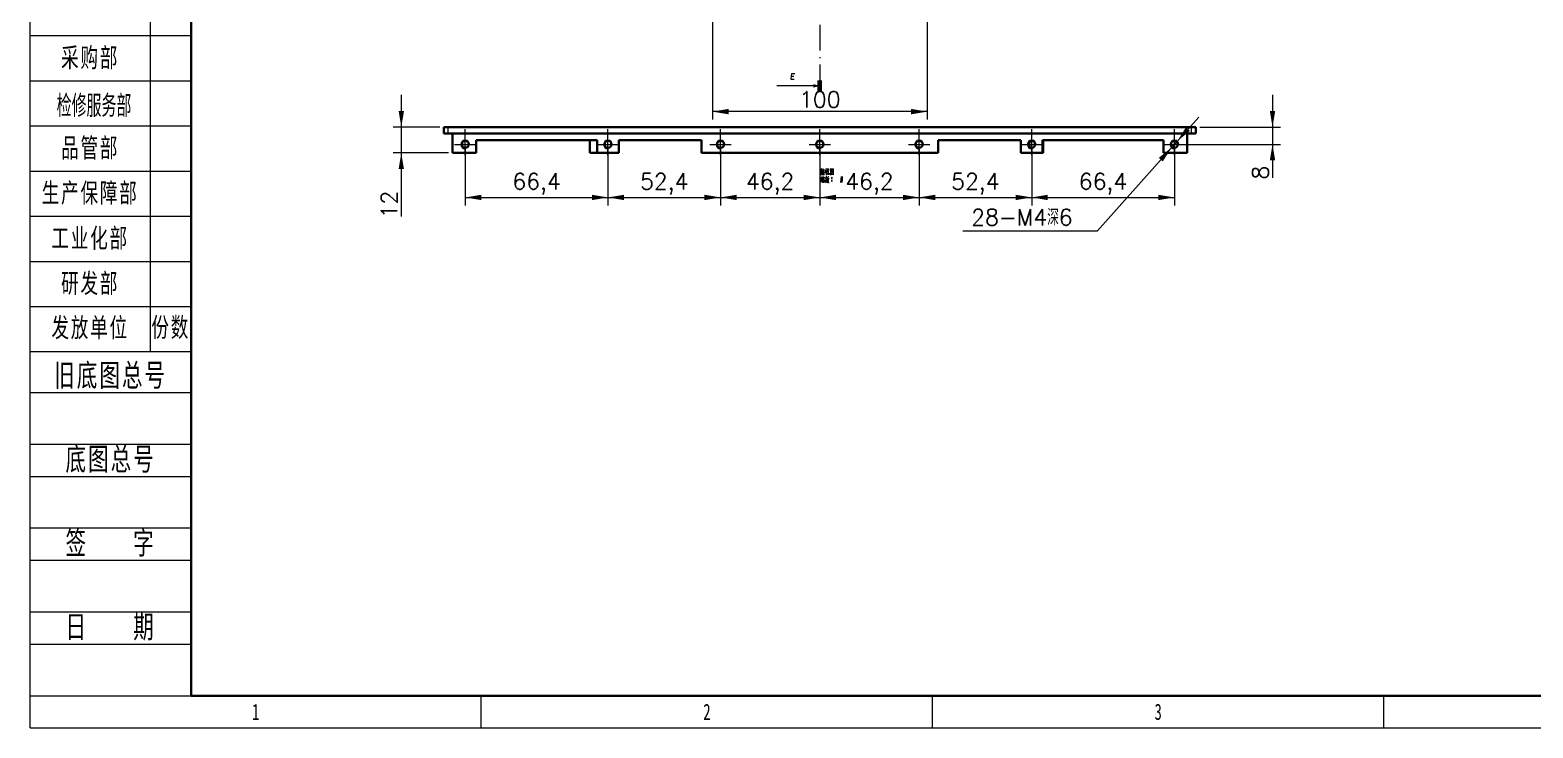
# Model space of a CAD drawing. Header units: millimetres. Extents: x -631 to 3210, y -446 to 2288.
# Drawn here: x 1950 to 2649, y 1396 to 1721 of the extents above; entities that cross this region are included whole.
import ezdxf
from ezdxf.enums import TextEntityAlignment as Align

# ---------------------------------------------------------------- set-up
doc = ezdxf.new("R2010")
doc.units = ezdxf.units.MM
doc.linetypes.add('DASHDOT', pattern=[18.5, 12, -3, 0.5, -3])
doc.linetypes.add('点画线', pattern=[18, 12, -2, 2, -2])
doc.layers.get('0').update_dxf_attribs({"lineweight": 18})
for name, color, linetype, lineweight in [('中心线层', 1, '点画线', 18), ('尺寸线层', 3, 'Continuous', 18), ('文本层', 3, 'Continuous', 18), ('粗实线层', 7, 'Continuous', 35), ('细实线层', 7, 'Continuous', 18)]:
    doc.layers.add(name, color=color, linetype=linetype, lineweight=lineweight)
doc.styles.get("Standard").update_dxf_attribs({"font": 'txt.shx', "bigfont": 'gbcbig.shx'})
doc.styles.add('标准', font='', dxfattribs={"width": 0.667})
doc.styles.get('标准').set_extended_font_data('宋体')
doc.dimstyles.get("Standard").update_dxf_attribs({"dimscale": 3, "dimtxt": 0.18, "dimasz": 0.18, "dimexe": 0.18, "dimexo": 0.0625, "dimgap": 0.09, "dimtad": 0, "dimtih": 1, "dimtoh": 1, "dimdec": 4, "dimzin": 0, "dimdsep": 46, "dimtxsty": 'Standard', "dimcen": 0.09, "dimdle": 0.36, "dimadec": 0, "dimazin": 0, "dimtfac": 1, "dimtdec": 4, "dimtofl": 0, "dimtmove": 0, "dimatfit": 3, "dimfxl": 0, "dimtolj": 1, "dimtzin": 0, "dimarcsym": 0})

# ---------------------------------------------------------------- blocks, each defined once
blk = doc.blocks.new('*X2')
at = {"layer": '尺寸线层', "linetype": 'Continuous'}
for p, q in [((-191.37, 91.49), (-191.37, -90.21)), ((-185, -41.21), (-210, -41.21)), ((-185, -48.21), (-210, -48.21)), ((-185, -55.21), (-210, -55.21)), ((-185, -62.21), (-210, -62.21)), ((-185, -69.21), (-210, -69.21)), ((-185, -76.21), (-210, -76.21)), ((-185, -83.21), (-210, -83.21)), ((-185, -90.21), (-210, -90.21))]:
    blk.add_line(p, q, dxfattribs=at)
at = {"layer": '文本层'}
for p, q in [((-210, -96.5), (-185, -96.5)), ((-210, -104.5), (-185, -104.5)), ((-210, -109.5), (-185, -109.5)), ((-210, -117.5), (-185, -117.5)), ((-210, -122.5), (-185, -122.5)), ((-210, -130.5), (-185, -130.5)), ((-210, -135.5), (-185, -135.5)), ((-210, -143.5), (-185, -143.5))]:
    blk.add_line(p, q, dxfattribs=at)
at = {"layer": '粗实线层'}
for q in [(-185, 143.5), (205, -143.5)]:
    blk.add_line((-185, -143.5), q, dxfattribs=at)
at = {"layer": '细实线层'}
for p, q in [((-210, -148.5), (-210, 148.5)), ((-140, -148.5), (-140, -143.5)), ((-70, -148.5), (-70, -143.5)), ((0, -148.5), (0, -143.5)), ((-210, -148.5), (210, -148.5)), ((-210, -148.5), (-185, -148.5))]:
    blk.add_line(p, q, dxfattribs=at)
at = {"layer": '尺寸线层', "linetype": 'Continuous', "char_height": 3, "attachment_point": 5, "style": '标准'}
for s, insert, width, line_spacing_factor in [('\\T1.1;采购部', (-200.68, -44.71), 18.6315, 1.15057), ('\\W1;{\\W0.567;\\T1;检修服务部}', (-200.08, -52.1), 37.2629, 0.564286), ('\\T1.1;品管部', (-200.68, -58.71), 18.6315, 1.15057), ('\\T1.1;生产保障部', (-200.68, -65.71), 18.6315, 1.15057), ('\\T1.1;工业化部', (-200.68, -72.71), 18.6315, 1.15057), ('\\T1.1;研发部', (-200.68, -79.71), 18.6315, 1.15057), ('\\T1.1;发放单位', (-200.68, -86.58), 18.6315, 0.853342), ('\\T1.1;份数', (-188.18, -86.53), 6.3685, 1.15057)]:
    blk.add_mtext(s, dxfattribs=dict(at, insert=insert, width=width, line_spacing_factor=line_spacing_factor))
at = {"layer": '尺寸线层', "style": '标准'}
for tag, height, width, p in [('T1', 2.5, 0.667, (-175, 146)), ('T2', 2.5, 0.667, (-105, 146)), ('T3', 2.5, 0.667, (-35, 146)), ('T4', 2.5, 0.667, (35, 146)), ('T5', 2.5, 0.667, (105, 146)), ('T6', 2.5, 0.667, (175, 146)), ('R1', 2.5, 0.667, (207.5, 111.38)), ('SQE', 3.5, 0.667, (-188.18, 80.99)), ('试制车间', 3.5, 0.28375, (-188.18, 73.99)), ('涂装车间（装配）', 3.5, 0.147264, (-188.18, 66.99)), ('涂装车间（涂装）', 3.5, 0.147264, (-188.18, 59.99)), ('国际内装车间', 3.5, 0.189302, (-188.18, 52.99)), ('地铁复合车间', 3.5, 0.186278, (-188.18, 46.02)), ('屏蔽门车间', 3.5, 0.225254, (-188.18, 39.14)), ('R2', 2.5, 0.667, (207.5, 37.12)), ('电器车间', 3.5, 0.292284, (-188.18, 32.21)), ('玻璃钢车间', 3.5, 0.225603, (-188.18, 25.29)), ('城轨内装车间', 3.5, 0.186278, (-188.18, 18.29)), ('不锈钢箱体车间', 3.5, 0.15932, (-188.18, 11.29)), ('门系统总装车间', 3.5, 0.161527, (-188.18, 4.29)), ('座椅厨房车间', 3.5, 0.186516, (-188.18, -2.71)), ('碳钢车间', 3.5, 0.28375, (-188.18, -9.71)), ('铝不锈钢车间', 3.5, 0.186397, (-188.18, -16.71)), ('风挡车间', 3.5, 0.284026, (-188.18, -23.71)), ('风道车间', 3.5, 0.284026, (-188.18, -30.71)), ('动车内装车间', 3.5, 0.186397, (-188.18, -37.71)), ('R3', 2.5, 0.667, (207.5, -37.12)), ('采购部', 3.5, 0.378308, (-188.18, -44.71)), ('检修服务部', 3.5, 0.223014, (-188.18, -51.71)), ('品管部', 3.5, 0.389426, (-188.18, -58.71)), ('生产保障部', 3.5, 0.223356, (-188.18, -65.71)), ('工业化部', 3.5, 0.281557, (-188.18, -72.71)), ('研发部', 3.5, 0.3788, (-188.18, -79.71)), ('旧底图总号', 3, 0.667, (-197.5, -100.5)), ('底图总号', 3, 0.667, (-197.5, -113.5)), ('R4', 2.5, 0.667, (207.5, -111.38)), ('签字', 3, 0.667, (-197.5, -126.5)), ('日期', 3, 0.667, (-197.5, -139.5)), ('B1', 2.5, 0.667, (-175, -146)), ('B2', 2.5, 0.667, (-105, -146)), ('B3', 2.5, 0.667, (-35, -146)), ('B4', 2.5, 0.667, (35, -146)), ('B5', 2.5, 0.667, (105, -146)), ('B6', 2.5, 0.667, (175, -146))]:
    blk.add_attdef(tag, text='', height=height, dxfattribs=dict(at, width=width)).set_placement(p, align=Align.MIDDLE_CENTER)
at = {"layer": '尺寸线层', "style": '标准', "width": 0.667}
blk.add_attdef('图号', text='', height=5.33, rotation=180, dxfattribs=at).set_placement((-160, 138.5), align=Align.MIDDLE_CENTER)
at = {"layer": '文本层', "char_height": 3.5, "width": 25, "attachment_point": 5, "style": '标准'}
for s, insert in [('\\T1.1;旧底图总号', (-197.5, -94)), ('\\T1.1;底图总号', (-197.5, -107)), ('\\T1.1;签    字', (-197.5, -120)), ('\\T1.1;日    期', (-197.5, -133))]:
    blk.add_mtext(s, dxfattribs=dict(at, insert=insert))
blk = doc.blocks.new('*X137')
at = {"layer": '尺寸线层', "linetype": 'Continuous'}
for points in [[(2483.87, 1669.43), (2487.93, 1675.86), (2489.79, 1674.2)], [(2481.21, 1666.44), (2475.29, 1661.67), (2477.16, 1660.01)]]:
    blk.add_hatch(color=0, dxfattribs=at).paths.add_polyline_path(points, flags=0)
at = {"layer": '尺寸线层', "color": 0, "linetype": 'Continuous'}
for q in [(2493.85, 1680.63), (2384.13, 1627.54)]:
    blk.add_line((2446.58, 1627.54), q, dxfattribs=at)
at = {"layer": '尺寸线层', "color": 0, "insert": (2411.6, 1634.02), "char_height": 7.5, "width": 109.9048, "attachment_point": 5}
blk.add_mtext('28-M4深6', dxfattribs=at)
blk = doc.blocks.new('*X141')
at = {"layer": '尺寸线层', "linetype": 'Continuous'}
for points in [[(2122.76, 1675.94), (2124.01, 1683.44), (2121.51, 1683.44)], [(2122.76, 1663.94), (2124.01, 1656.44), (2121.51, 1656.44)]]:
    blk.add_hatch(color=0, dxfattribs=at).paths.add_polyline_path(points, flags=0)
at = {"layer": '尺寸线层', "color": 0, "linetype": 'Continuous'}
for p, q in [((2122.76, 1690.94), (2122.76, 1634.4)), ((2140.67, 1675.94), (2119.01, 1675.94)), ((2144.67, 1663.94), (2119.01, 1663.94))]:
    blk.add_line(p, q, dxfattribs=at)
at = {"layer": '尺寸线层', "color": 0, "insert": (2117.14, 1639.94), "char_height": 7.5, "width": 22.1429, "attachment_point": 5, "rotation": 90}
blk.add_mtext('12', dxfattribs=at)
blk = doc.blocks.new('*X175')
at = {"layer": '尺寸线层', "linetype": 'Continuous'}
for points in [[(2267.54, 1683.18), (2275.04, 1681.93), (2275.04, 1684.43)], [(2367.54, 1683.18), (2360.04, 1681.93), (2360.04, 1684.43)]]:
    blk.add_hatch(color=0, dxfattribs=at).paths.add_polyline_path(points, flags=0)
at = {"layer": '尺寸线层', "color": 0, "linetype": 'Continuous'}
for p, q in [((2267.54, 1769.67), (2267.54, 1679.43)), ((2367.54, 1769.67), (2367.54, 1679.43)), ((2367.54, 1683.18), (2267.54, 1683.18))]:
    blk.add_line(p, q, dxfattribs=at)
at = {"layer": '尺寸线层', "color": 0, "insert": (2317.54, 1688.81), "char_height": 7.5, "width": 36.4286, "attachment_point": 5}
blk.add_mtext('100', dxfattribs=at)
blk = doc.blocks.new('*X190')
at = {"layer": '尺寸线层', "linetype": 'Continuous'}
for points in [[(2152.54, 1643.25), (2160.04, 1644.5), (2160.04, 1642)], [(2218.94, 1643.25), (2211.44, 1644.5), (2211.44, 1642)]]:
    blk.add_hatch(color=0, dxfattribs=at).paths.add_polyline_path(points, flags=0)
at = {"layer": '尺寸线层', "color": 0, "linetype": 'Continuous'}
for p, q in [((2152.54, 1666.06), (2152.54, 1639.5)), ((2218.94, 1666.06), (2218.94, 1639.5)), ((2152.54, 1643.25), (2218.94, 1643.25))]:
    blk.add_line(p, q, dxfattribs=at)
at = {"layer": '尺寸线层', "color": 0, "insert": (2185.74, 1649.59), "char_height": 7.5, "width": 45.7143, "attachment_point": 5}
blk.add_mtext('66,4', dxfattribs=at)
blk = doc.blocks.new('*X191')
at = {"layer": '尺寸线层', "linetype": 'Continuous'}
for points in [[(2218.94, 1643.25), (2226.44, 1644.5), (2226.44, 1642)], [(2271.34, 1643.25), (2263.84, 1644.5), (2263.84, 1642)]]:
    blk.add_hatch(color=0, dxfattribs=at).paths.add_polyline_path(points, flags=0)
at = {"layer": '尺寸线层', "color": 0, "linetype": 'Continuous'}
for p, q in [((2218.94, 1666.06), (2218.94, 1639.5)), ((2271.34, 1666.06), (2271.34, 1639.5)), ((2218.94, 1643.25), (2271.34, 1643.25))]:
    blk.add_line(p, q, dxfattribs=at)
at = {"layer": '尺寸线层', "color": 0, "insert": (2245.14, 1649.59), "char_height": 7.5, "width": 46.4286, "attachment_point": 5}
blk.add_mtext('52,4', dxfattribs=at)
blk = doc.blocks.new('*X192')
at = {"layer": '尺寸线层', "linetype": 'Continuous'}
for points in [[(2271.34, 1643.25), (2278.84, 1644.5), (2278.84, 1642)], [(2317.54, 1643.25), (2310.04, 1644.5), (2310.04, 1642)]]:
    blk.add_hatch(color=0, dxfattribs=at).paths.add_polyline_path(points, flags=0)
at = {"layer": '尺寸线层', "color": 0, "linetype": 'Continuous'}
for p, q in [((2271.34, 1666.06), (2271.34, 1639.5)), ((2317.54, 1666.06), (2317.54, 1639.5)), ((2271.34, 1643.25), (2317.54, 1643.25))]:
    blk.add_line(p, q, dxfattribs=at)
at = {"layer": '尺寸线层', "color": 0, "insert": (2294.44, 1649.59), "char_height": 7.5, "width": 45.7143, "attachment_point": 5}
blk.add_mtext('46,2', dxfattribs=at)
blk = doc.blocks.new('*X193')
at = {"layer": '尺寸线层', "linetype": 'Continuous'}
for points in [[(2317.54, 1643.25), (2325.04, 1644.5), (2325.04, 1642)], [(2363.74, 1643.25), (2356.24, 1644.5), (2356.24, 1642)]]:
    blk.add_hatch(color=0, dxfattribs=at).paths.add_polyline_path(points, flags=0)
at = {"layer": '尺寸线层', "color": 0, "linetype": 'Continuous'}
for p, q in [((2317.54, 1666.06), (2317.54, 1639.5)), ((2363.74, 1666.06), (2363.74, 1639.5)), ((2317.54, 1643.25), (2363.74, 1643.25))]:
    blk.add_line(p, q, dxfattribs=at)
at = {"layer": '尺寸线层', "color": 0, "insert": (2340.64, 1649.59), "char_height": 7.5, "width": 45.7143, "attachment_point": 5}
blk.add_mtext('46,2', dxfattribs=at)
blk = doc.blocks.new('*X194')
at = {"layer": '尺寸线层', "linetype": 'Continuous'}
for points in [[(2363.74, 1643.25), (2371.24, 1644.5), (2371.24, 1642)], [(2416.14, 1643.25), (2408.64, 1644.5), (2408.64, 1642)]]:
    blk.add_hatch(color=0, dxfattribs=at).paths.add_polyline_path(points, flags=0)
at = {"layer": '尺寸线层', "color": 0, "linetype": 'Continuous'}
for p, q in [((2363.74, 1666.06), (2363.74, 1639.5)), ((2416.14, 1666.06), (2416.14, 1639.5)), ((2363.74, 1643.25), (2416.14, 1643.25))]:
    blk.add_line(p, q, dxfattribs=at)
at = {"layer": '尺寸线层', "color": 0, "insert": (2389.94, 1649.59), "char_height": 7.5, "width": 46.4286, "attachment_point": 5}
blk.add_mtext('52,4', dxfattribs=at)
blk = doc.blocks.new('*X195')
at = {"layer": '尺寸线层', "linetype": 'Continuous'}
for points in [[(2416.14, 1643.25), (2423.64, 1644.5), (2423.64, 1642)], [(2482.54, 1643.25), (2475.04, 1644.5), (2475.04, 1642)]]:
    blk.add_hatch(color=0, dxfattribs=at).paths.add_polyline_path(points, flags=0)
at = {"layer": '尺寸线层', "color": 0, "linetype": 'Continuous'}
for p, q in [((2416.14, 1666.06), (2416.14, 1639.5)), ((2482.54, 1666.06), (2482.54, 1639.5)), ((2416.14, 1643.25), (2482.54, 1643.25))]:
    blk.add_line(p, q, dxfattribs=at)
at = {"layer": '尺寸线层', "color": 0, "insert": (2449.34, 1649.59), "char_height": 7.5, "width": 45.7143, "attachment_point": 5}
blk.add_mtext('66,4', dxfattribs=at)
blk = doc.blocks.new('*X196')
at = {"layer": '尺寸线层', "linetype": 'Continuous'}
for points in [[(2528.21, 1675.94), (2529.46, 1683.44), (2526.96, 1683.44)], [(2528.21, 1667.94), (2529.46, 1660.44), (2526.96, 1660.44)]]:
    blk.add_hatch(color=0, dxfattribs=at).paths.add_polyline_path(points, flags=0)
at = {"layer": '尺寸线层', "color": 0, "linetype": 'Continuous'}
for p, q in [((2528.21, 1690.94), (2528.21, 1652.34)), ((2494.42, 1675.94), (2531.96, 1675.94)), ((2484.42, 1667.94), (2531.96, 1667.94))]:
    blk.add_line(p, q, dxfattribs=at)
at = {"layer": '尺寸线层', "color": 0, "insert": (2522.58, 1654.84), "char_height": 7.5, "width": 15, "attachment_point": 5, "rotation": 90}
blk.add_mtext('8', dxfattribs=at)

msp = doc.modelspace()

# ---------------------------------------------------------------- hatches: boundary and pattern name
at = {"lineweight": 13}
msp.add_hatch(color=7, dxfattribs=at).paths.add_polyline_path([(2314.544, 1694.337), (2317.544, 1695.141), (2314.544, 1695.945)], flags=0)

# ---------------------------------------------------------------- linework, layer by layer
at = {"color": 7, "linetype": 'DASHDOT', "lineweight": 13}
msp.add_line((2317.544, 2056.541), (2317.544, 1697.641), dxfattribs=at)
at = {"color": 7, "lineweight": 13}
msp.add_line((2317.544, 1695.141), (2297.544, 1695.141), dxfattribs=at)
at = {"color": 7, "lineweight": 100, "ltscale": 0.125}
msp.add_line((2317.544, 1692.641), (2317.544, 1697.641), dxfattribs=at)
at = {"color": 7, "lineweight": 35, "ltscale": 0.05}
for p, q in [((2142.544, 1675.936), (2144.544, 1675.936)), ((2144.544, 1672.936), (2142.544, 1672.936)), ((2490.544, 1675.936), (2492.544, 1675.936)), ((2492.544, 1672.936), (2490.544, 1672.936))]:
    msp.add_line(p, q, dxfattribs=at)
at = {"color": 7, "lineweight": 35, "ltscale": 0.075}
for p, q in [((2142.544, 1672.936), (2142.544, 1675.936)), ((2492.544, 1672.936), (2492.544, 1675.936))]:
    msp.add_line(p, q, dxfattribs=at)
at = {"color": 7, "lineweight": 35}
for p, q in [((2490.544, 1675.936), (2144.544, 1675.936)), ((2144.544, 1672.936), (2490.544, 1672.936)), ((2157.544, 1669.936), (2213.944, 1669.936)), ((2223.944, 1669.936), (2262.544, 1669.936)), ((2372.544, 1669.936), (2411.144, 1669.936)), ((2421.144, 1669.936), (2477.544, 1669.936)), ((2372.544, 1663.936), (2262.544, 1663.936))]:
    msp.add_line(p, q, dxfattribs=at)
at = {"color": 7, "lineweight": 13, "ltscale": 0.075}
for p, q in [((2144.544, 1672.936), (2144.544, 1675.936)), ((2490.544, 1672.936), (2490.544, 1675.936))]:
    msp.add_line(p, q, dxfattribs=at)
at = {"color": 7, "lineweight": 35, "ltscale": 0.225}
for p, q in [((2146.544, 1672.936), (2146.544, 1663.936)), ((2488.544, 1663.936), (2488.544, 1672.936))]:
    msp.add_line(p, q, dxfattribs=at)
at = {"color": 7, "lineweight": 35, "ltscale": 0.15}
for p, q in [((2157.544, 1663.936), (2157.544, 1669.936)), ((2210.544, 1669.936), (2210.544, 1663.936)), ((2213.944, 1669.936), (2213.944, 1663.936)), ((2223.944, 1663.936), (2223.944, 1669.936)), ((2262.544, 1669.936), (2262.544, 1663.936)), ((2372.544, 1663.936), (2372.544, 1669.936)), ((2411.144, 1669.936), (2411.144, 1663.936)), ((2421.144, 1663.936), (2421.144, 1669.936)), ((2421.544, 1663.936), (2421.544, 1669.936)), ((2477.544, 1669.936), (2477.544, 1663.936))]:
    msp.add_line(p, q, dxfattribs=at)
at = {"color": 7, "lineweight": 35, "ltscale": 0.020114}
msp.add_line((2220.544, 1667.534), (2220.544, 1668.338), dxfattribs=at)
at = {"color": 7, "lineweight": 35, "ltscale": 0.275}
for p, q in [((2146.544, 1663.936), (2157.544, 1663.936)), ((2477.544, 1663.936), (2488.544, 1663.936))]:
    msp.add_line(p, q, dxfattribs=at)
at = {"color": 7, "lineweight": 35, "ltscale": 0.084998}
msp.add_line((2213.944, 1663.936), (2210.544, 1663.936), dxfattribs=at)
at = {"color": 7, "lineweight": 35, "ltscale": 0.25}
for p, q in [((2213.944, 1663.936), (2223.944, 1663.936)), ((2411.144, 1663.936), (2421.144, 1663.936))]:
    msp.add_line(p, q, dxfattribs=at)
at = {"color": 7, "lineweight": 35, "ltscale": 0.010004}
msp.add_line((2421.544, 1663.936), (2421.144, 1663.936), dxfattribs=at)
at = {"color": 7, "lineweight": 13}
for points in [[(2305.611, 1698.116), (2304.211, 1698.116), (2304.351, 1699.691), (2304.456, 1700.916), (2305.856, 1700.916)], [(2304.351, 1699.621), (2305.471, 1699.621)], [(2318.349, 1656.761), (2317.649, 1655.151)], [(2317.754, 1650.461), (2318.454, 1650.846)], [(2318.209, 1651.896), (2317.789, 1651.756)], [(2318.279, 1652.911), (2317.824, 1651.826)], [(2317.859, 1651.126), (2318.384, 1651.301)], [(2318.349, 1652.141), (2317.894, 1651.126)], [(2318.104, 1656.096), (2318.104, 1654.871), (2318.104, 1653.611)], [(2318.384, 1654.346), (2318.209, 1653.716)], [(2318.664, 1651.616), (2318.349, 1651.126)], [(2318.489, 1654.976), (2318.384, 1654.346)], [(2318.524, 1656.271), (2318.489, 1654.976)], [(2318.594, 1652.596), (2318.489, 1652.036)], [(2318.524, 1656.026), (2319.644, 1656.201)], [(2318.804, 1655.396), (2318.559, 1654.941)], [(2318.594, 1652.456), (2319.644, 1652.596)], [(2318.839, 1652.176), (2318.664, 1651.616)], [(2318.699, 1651.686), (2318.699, 1649.971)], [(2318.909, 1655.921), (2318.804, 1655.396)], [(2318.804, 1655.396), (2318.804, 1653.646)], [(2318.909, 1656.726), (2319.119, 1656.236)], [(2318.909, 1655.221), (2319.714, 1655.361)], [(2318.909, 1651.896), (2319.609, 1652.001)], [(2318.979, 1654.976), (2319.119, 1654.556)], [(2318.979, 1653.086), (2319.154, 1652.701)], [(2318.979, 1651.476), (2319.014, 1650.076)], [(2318.979, 1651.371), (2319.504, 1651.441)], [(2319.014, 1650.811), (2319.399, 1650.881)], [(2319.364, 1653.611), (2319.084, 1654.066)], [(2319.224, 1651.931), (2319.154, 1651.371)], [(2319.364, 1656.026), (2319.364, 1654.836), (2319.364, 1653.611)], [(2319.539, 1651.546), (2319.469, 1650.146)], [(2319.679, 1652.701), (2319.539, 1652.246)], [(2320.589, 1655.991), (2320.414, 1655.501), (2319.924, 1654.766)], [(2320.449, 1652.316), (2320.344, 1651.406), (2320.239, 1650.986), (2319.924, 1650.111)], [(2319.959, 1655.781), (2320.519, 1655.851)], [(2319.959, 1652.246), (2321.009, 1652.386)], [(2320.239, 1656.656), (2320.519, 1656.236)], [(2320.764, 1651.826), (2320.659, 1650.986), (2320.519, 1650.146), (2320.309, 1650.426)], [(2320.379, 1651.651), (2320.764, 1651.721)], [(2320.414, 1655.501), (2320.414, 1653.716)], [(2320.414, 1655.326), (2320.729, 1655.011)], [(2320.449, 1653.156), (2320.554, 1652.596)], [(2320.519, 1653.716), (2320.799, 1653.996)], [(2320.799, 1653.996), (2321.044, 1654.346)], [(2321.149, 1651.826), (2320.974, 1651.266)], [(2321.009, 1656.621), (2321.009, 1654.941)], [(2321.674, 1656.446), (2321.009, 1656.376)], [(2321.219, 1654.976), (2321.044, 1654.346)], [(2321.079, 1651.581), (2321.639, 1650.146)], [(2321.289, 1652.456), (2321.149, 1651.826)], [(2321.429, 1651.196), (2321.149, 1650.566)], [(2321.324, 1656.026), (2321.219, 1654.976)], [(2321.219, 1652.071), (2321.919, 1652.211)], [(2321.359, 1653.191), (2321.289, 1652.456)], [(2321.359, 1653.996), (2321.359, 1655.081)], [(2321.499, 1653.891), (2321.359, 1653.996)], [(2321.639, 1652.141), (2321.429, 1651.196)], [(2321.919, 1653.891), (2321.499, 1653.891)], [(2321.604, 1654.871), (2321.674, 1656.551)], [(2321.919, 1654.521), (2321.919, 1653.891)], [(2322.444, 1656.656), (2322.444, 1655.186), (2322.444, 1653.681)], [(2322.444, 1656.621), (2322.444, 1655.221), (2322.444, 1653.821)], [(2323.914, 1656.481), (2322.444, 1656.341)], [(2322.444, 1653.926), (2323.809, 1654.031)], [(2322.514, 1654.731), (2323.004, 1655.151)], [(2323.214, 1656.201), (2322.654, 1655.396)], [(2322.969, 1655.641), (2323.669, 1654.906)], [(2322.969, 1654.556), (2323.319, 1654.171)], [(2322.969, 1652.281), (2323.354, 1652.281)], [(2322.969, 1651.021), (2323.354, 1651.021)], [(2323.004, 1655.851), (2323.459, 1655.921)], [(2323.004, 1655.151), (2323.214, 1655.431)], [(2323.004, 1652.386), (2323.319, 1652.386)], [(2323.004, 1652.141), (2323.319, 1652.141)], [(2323.004, 1651.126), (2323.319, 1651.126)], [(2323.004, 1650.881), (2323.319, 1650.881)], [(2323.074, 1654.941), (2323.319, 1654.661)], [(2323.214, 1655.431), (2323.564, 1656.061)], [(2323.669, 1654.906), (2323.844, 1654.941)], [(2323.879, 1653.751), (2323.879, 1653.856), (2323.809, 1654.031)], [(2323.879, 1653.856), (2323.879, 1655.221), (2323.914, 1656.621)], [(2327.414, 1653.016), (2327.309, 1651.616), (2327.204, 1650.216)], [(2327.414, 1652.281), (2327.799, 1652.281)], [(2327.414, 1651.021), (2327.799, 1651.021)], [(2327.449, 1652.386), (2327.764, 1652.386)], [(2327.449, 1652.141), (2327.764, 1652.141)], [(2327.449, 1651.126), (2327.764, 1651.126)], [(2327.449, 1650.881), (2327.764, 1650.881)], [(2328.009, 1653.016), (2327.904, 1651.616), (2327.799, 1650.216)], [(2319.469, 1650.321), (2319.049, 1650.251)], [(2321.149, 1650.566), (2320.764, 1650.041)], [(2321.639, 1650.146), (2321.954, 1650.146)]]:
    msp.add_lwpolyline(points, dxfattribs=at)
for points in [[(2323.074, 1652.071), (2323.249, 1652.071), (2323.354, 1652.176), (2323.354, 1652.351), (2323.249, 1652.456), (2323.074, 1652.456), (2322.969, 1652.351), (2322.969, 1652.176)], [(2323.074, 1650.811), (2323.249, 1650.811), (2323.354, 1650.916), (2323.354, 1651.091), (2323.249, 1651.196), (2323.074, 1651.196), (2322.969, 1651.091), (2322.969, 1650.916)], [(2327.519, 1652.071), (2327.694, 1652.071), (2327.799, 1652.176), (2327.799, 1652.351), (2327.694, 1652.456), (2327.519, 1652.456), (2327.414, 1652.351), (2327.414, 1652.176)], [(2327.519, 1650.811), (2327.694, 1650.811), (2327.799, 1650.916), (2327.799, 1651.091), (2327.694, 1651.196), (2327.519, 1651.196), (2327.414, 1651.091), (2327.414, 1650.916)]]:
    msp.add_lwpolyline(points, close=True, dxfattribs=at)
at = {"color": 7, "lineweight": 35}
for centre in [(2152.544, 1667.936), (2218.944, 1667.936), (2271.344, 1667.936), (2317.544, 1667.936), (2363.744, 1667.936), (2416.144, 1667.936), (2482.544, 1667.936)]:
    msp.add_circle(centre, 1.65, dxfattribs=at)
for centre, start, end in [((2215.544, 1667.936), 165.888698, 194.111302), ((2416.544, 1667.936), 96.937863, 263.006403)]:
    msp.add_arc(centre, 1.65, start, end, dxfattribs=at)
at = {"layer": '中心线层'}
for p, q in [((2317.544, 1695.141), (2317.544, 1697.641)), ((2152.544, 1662.936), (2152.544, 1675.936)), ((2218.944, 1662.936), (2218.944, 1675.936)), ((2271.344, 1662.936), (2271.344, 1675.936)), ((2317.544, 1662.936), (2317.544, 1675.936)), ((2363.744, 1662.936), (2363.744, 1675.936)), ((2416.144, 1662.936), (2416.144, 1675.936)), ((2482.544, 1662.936), (2482.544, 1675.936)), ((2147.544, 1667.936), (2157.544, 1667.936)), ((2213.944, 1667.936), (2223.944, 1667.936)), ((2266.344, 1667.936), (2276.344, 1667.936)), ((2312.544, 1667.936), (2322.544, 1667.936)), ((2358.744, 1667.936), (2368.744, 1667.936)), ((2411.144, 1667.936), (2421.144, 1667.936)), ((2477.544, 1667.936), (2487.544, 1667.936))]:
    msp.add_line(p, q, dxfattribs=at)
at = {"layer": '细实线层'}
for centre in [(2152.544, 1667.936), (2218.944, 1667.936), (2271.344, 1667.936), (2271.344, 1667.936), (2317.544, 1667.936), (2363.744, 1667.936), (2416.144, 1667.936), (2482.544, 1667.936)]:
    msp.add_arc(centre, 2, 0, 270, dxfattribs=at)

# ---------------------------------------------------------------- block references
ref = msp.add_blockref('*X2', (2580, 1842), dxfattribs=dict(xscale=3, yscale=3, zscale=3))
ref.add_attrib('B1', '1', dxfattribs={"layer": '尺寸线层', "height": 7.5, "style": '标准', "width": 0.667}).set_placement((2055, 1404), align=Align.MIDDLE_CENTER)
ref.add_attrib('B2', '2', dxfattribs={"layer": '尺寸线层', "height": 7.5, "style": '标准', "width": 0.667}).set_placement((2265, 1404), align=Align.MIDDLE_CENTER)
ref.add_attrib('B3', '3', dxfattribs={"layer": '尺寸线层', "height": 7.5, "style": '标准', "width": 0.667}).set_placement((2475, 1404), align=Align.MIDDLE_CENTER)

# ---------------------------------------------------------------- dimensions: what is measured, and where the dimension line sits
at = {"layer": '尺寸线层'}
for base, p1, p2, override, picture, middle in [((2267.544, 1683.184), (2367.544, 1771.541), (2267.544, 1771.541), {"dimtxt": 2.5, "dimasz": 2.5, "dimexe": 1.25, "dimexo": 0.625, "dimgap": 0.625, "dimtad": 1, "dimtih": 0, "dimtoh": 0, "dimdec": 2, "dimzin": 8, "dimdsep": 44, "dimsah": 1, "dimdle": 5, "dimtdec": 2, "dimtofl": 1, "dimatfit": 0, "dimtfill": 1, "dimtzin": 8}, '*X175', (2317.544, 1683.184)), ((2218.944, 1643.249), (2152.544, 1667.936), (2218.944, 1667.936), {"dimtxt": 2.5, "dimasz": 2.5, "dimexe": 1.25, "dimexo": 0.625, "dimgap": 0.625, "dimtad": 1, "dimdec": 2, "dimzin": 8, "dimdsep": 44, "dimsah": 1, "dimdle": 5, "dimtdec": 2, "dimtofl": 1, "dimatfit": 0, "dimtfill": 1, "dimtzin": 8}, '*X190', (2185.744, 1643.249)), ((2271.344, 1643.249), (2218.944, 1667.936), (2271.344, 1667.936), {"dimtxt": 2.5, "dimasz": 2.5, "dimexe": 1.25, "dimexo": 0.625, "dimgap": 0.625, "dimtad": 1, "dimdec": 2, "dimzin": 8, "dimdsep": 44, "dimsah": 1, "dimdle": 5, "dimtdec": 2, "dimtofl": 1, "dimatfit": 0, "dimtfill": 1, "dimtzin": 8}, '*X191', (2245.144, 1643.249)), ((2317.544, 1643.249), (2271.344, 1667.936), (2317.544, 1667.936), {"dimtxt": 2.5, "dimasz": 2.5, "dimexe": 1.25, "dimexo": 0.625, "dimgap": 0.625, "dimtad": 1, "dimdec": 2, "dimzin": 8, "dimdsep": 44, "dimsah": 1, "dimdle": 5, "dimtdec": 2, "dimtofl": 1, "dimatfit": 0, "dimtfill": 1, "dimtzin": 8}, '*X192', (2294.444, 1643.249)), ((2363.744, 1643.249), (2317.544, 1667.936), (2363.744, 1667.936), {"dimtxt": 2.5, "dimasz": 2.5, "dimexe": 1.25, "dimexo": 0.625, "dimgap": 0.625, "dimtad": 1, "dimdec": 2, "dimzin": 8, "dimdsep": 44, "dimsah": 1, "dimdle": 5, "dimtdec": 2, "dimtofl": 1, "dimatfit": 0, "dimtfill": 1, "dimtzin": 8}, '*X193', (2340.644, 1643.249)), ((2416.144, 1643.249), (2363.744, 1667.936), (2416.144, 1667.936), {"dimtxt": 2.5, "dimasz": 2.5, "dimexe": 1.25, "dimexo": 0.625, "dimgap": 0.625, "dimtad": 1, "dimdec": 2, "dimzin": 8, "dimdsep": 44, "dimsah": 1, "dimdle": 5, "dimtdec": 2, "dimtofl": 1, "dimatfit": 0, "dimtfill": 1, "dimtzin": 8}, '*X194', (2389.944, 1643.249)), ((2482.544, 1643.249), (2416.144, 1667.936), (2482.544, 1667.936), {"dimtxt": 2.5, "dimasz": 2.5, "dimexe": 1.25, "dimexo": 0.625, "dimgap": 0.625, "dimtad": 1, "dimdec": 2, "dimzin": 8, "dimdsep": 44, "dimsah": 1, "dimdle": 5, "dimtdec": 2, "dimtofl": 1, "dimatfit": 0, "dimtfill": 1, "dimtzin": 8}, '*X195', (2449.344, 1643.249))]:
    dim = msp.add_linear_dim(base=base, p1=p1, p2=p2, dimstyle='Standard', override=override, dxfattribs=at)
    dim.commit()
    dim.dimension.update_dxf_attribs({"geometry": picture, "text_midpoint": middle})
dim = msp.add_linear_dim(base=(2122.765, 1663.936), p1=(2142.544, 1675.936), p2=(2146.544, 1663.936), angle=90, dimstyle='Standard', override={"dimtxt": 2.5, "dimasz": 2.5, "dimexe": 1.25, "dimexo": 0.625, "dimgap": 0.625, "dimtad": 1, "dimtih": 0, "dimtoh": 0, "dimdec": 2, "dimzin": 8, "dimdsep": 44, "dimsah": 1, "dimdle": 5, "dimtdec": 2, "dimtofl": 1, "dimatfit": 0, "dimtfill": 1, "dimtzin": 8}, dxfattribs=at)
dim.commit()
dim.dimension.update_dxf_attribs({"geometry": '*X141', "text_midpoint": (2122.765, 1639.938), "dimtype": 160})
dim = msp.add_linear_dim(base=(2528.209, 1667.936), p1=(2492.544, 1675.936), p2=(2482.544, 1667.936), angle=90, dimstyle='Standard', override={"dimtxt": 2.5, "dimasz": 2.5, "dimexe": 1.25, "dimexo": 0.625, "dimgap": 0.625, "dimtad": 1, "dimtih": 0, "dimtoh": 0, "dimdec": 2, "dimzin": 8, "dimdsep": 44, "dimsah": 1, "dimdle": 5, "dimtdec": 2, "dimtofl": 1, "dimatfit": 0, "dimtfill": 1, "dimtzin": 8}, dxfattribs=at)
dim.commit()
dim.dimension.update_dxf_attribs({"geometry": '*X196', "text_midpoint": (2528.209, 1654.936)})
dim = msp.add_diameter_dim_2p(p1=(2483.874, 1669.43), p2=(2481.214, 1666.442), text='28-M4深6', dimstyle='Standard', override={"dimtxt": 2.5, "dimasz": 2.5, "dimexe": 1.25, "dimexo": 0.625, "dimgap": 0.625, "dimtad": 1, "dimdec": 2, "dimzin": 8, "dimdsep": 44, "dimsah": 1, "dimdle": 5, "dimtdec": 2, "dimtofl": 1, "dimtmove": 0, "dimatfit": 1, "dimtfill": 1, "dimtzin": 8}, dxfattribs=at)
dim.commit()
dim.dimension.update_dxf_attribs({"geometry": '*X137', "text_midpoint": (2446.581, 1627.541), "dimtype": 163})

doc.saveas('drawing.dxf')
